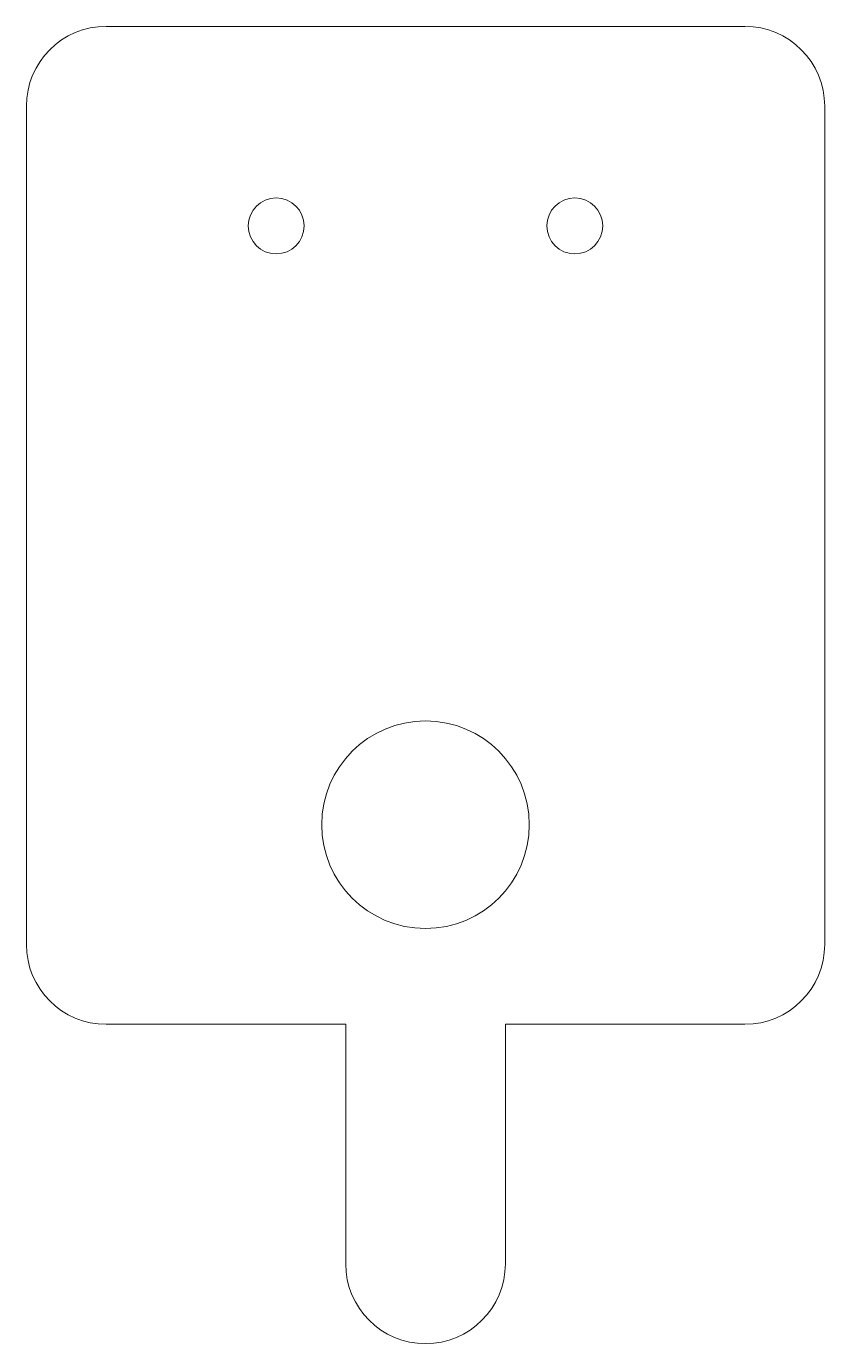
# Model space of a CAD drawing. Header units: inches. Extents: x 0.01 to 5.55, y 0 to 5.06.
# Drawn here: x 4.549 to 5.549, y 3.41 to 5.06 of the extents above; entities outside this region: 2.
import ezdxf

# ---------------------------------------------------------------- set-up
doc = ezdxf.new("R2010")
doc.units = ezdxf.units.IN
doc.header["$MEASUREMENT"] = 0
doc.styles.add('SLDTEXTSTYLE0', font='TXT', dxfattribs={"width": 0.7})

msp = doc.modelspace()

# ---------------------------------------------------------------- linework, layer by layer
at = {"color": 7, "linetype": 'Continuous', "lineweight": 15}
for p, q in [((5.4494, 5.0603), (4.6494, 5.0603)), ((4.5494, 4.9603), (4.5494, 3.9103)), ((5.5494, 3.9103), (5.5494, 4.9603)), ((4.6494, 3.8103), (4.9494, 3.8103)), ((4.9494, 3.5103), (4.9494, 3.8103)), ((5.1494, 3.8103), (5.4494, 3.8103)), ((5.1494, 3.5103), (5.1494, 3.8103))]:
    msp.add_line(p, q, dxfattribs=at)
for centre, radius in [((4.8623, 4.8103), 0.035), ((5.2364, 4.8103), 0.035), ((5.0494, 4.0603), 0.13)]:
    msp.add_circle(centre, radius, dxfattribs=at)
for centre, start, end in [((4.6494, 4.9603), 90, 180), ((5.4494, 4.9603), 0, 90), ((4.6494, 3.9103), 180, 270), ((5.4494, 3.9103), 270, 0), ((5.0494, 3.5103), 180, 270), ((5.0494, 3.5103), 270, 0)]:
    msp.add_arc(centre, 0.1, start, end, dxfattribs=at)

# ---------------------------------------------------------------- texts
at = {"color": 7, "linetype": 'Continuous', "char_height": 0.14705, "attachment_point": 1, "style": 'SLDTEXTSTYLE0'}
for s, insert in [('SOLIDWORKS Student Edition.', (0, 0.4101)), ('For Academic Use Only.', (0, 0.1896))]:
    msp.add_mtext(s, dxfattribs=dict(at, insert=insert))

doc.saveas('drawing.dxf')
